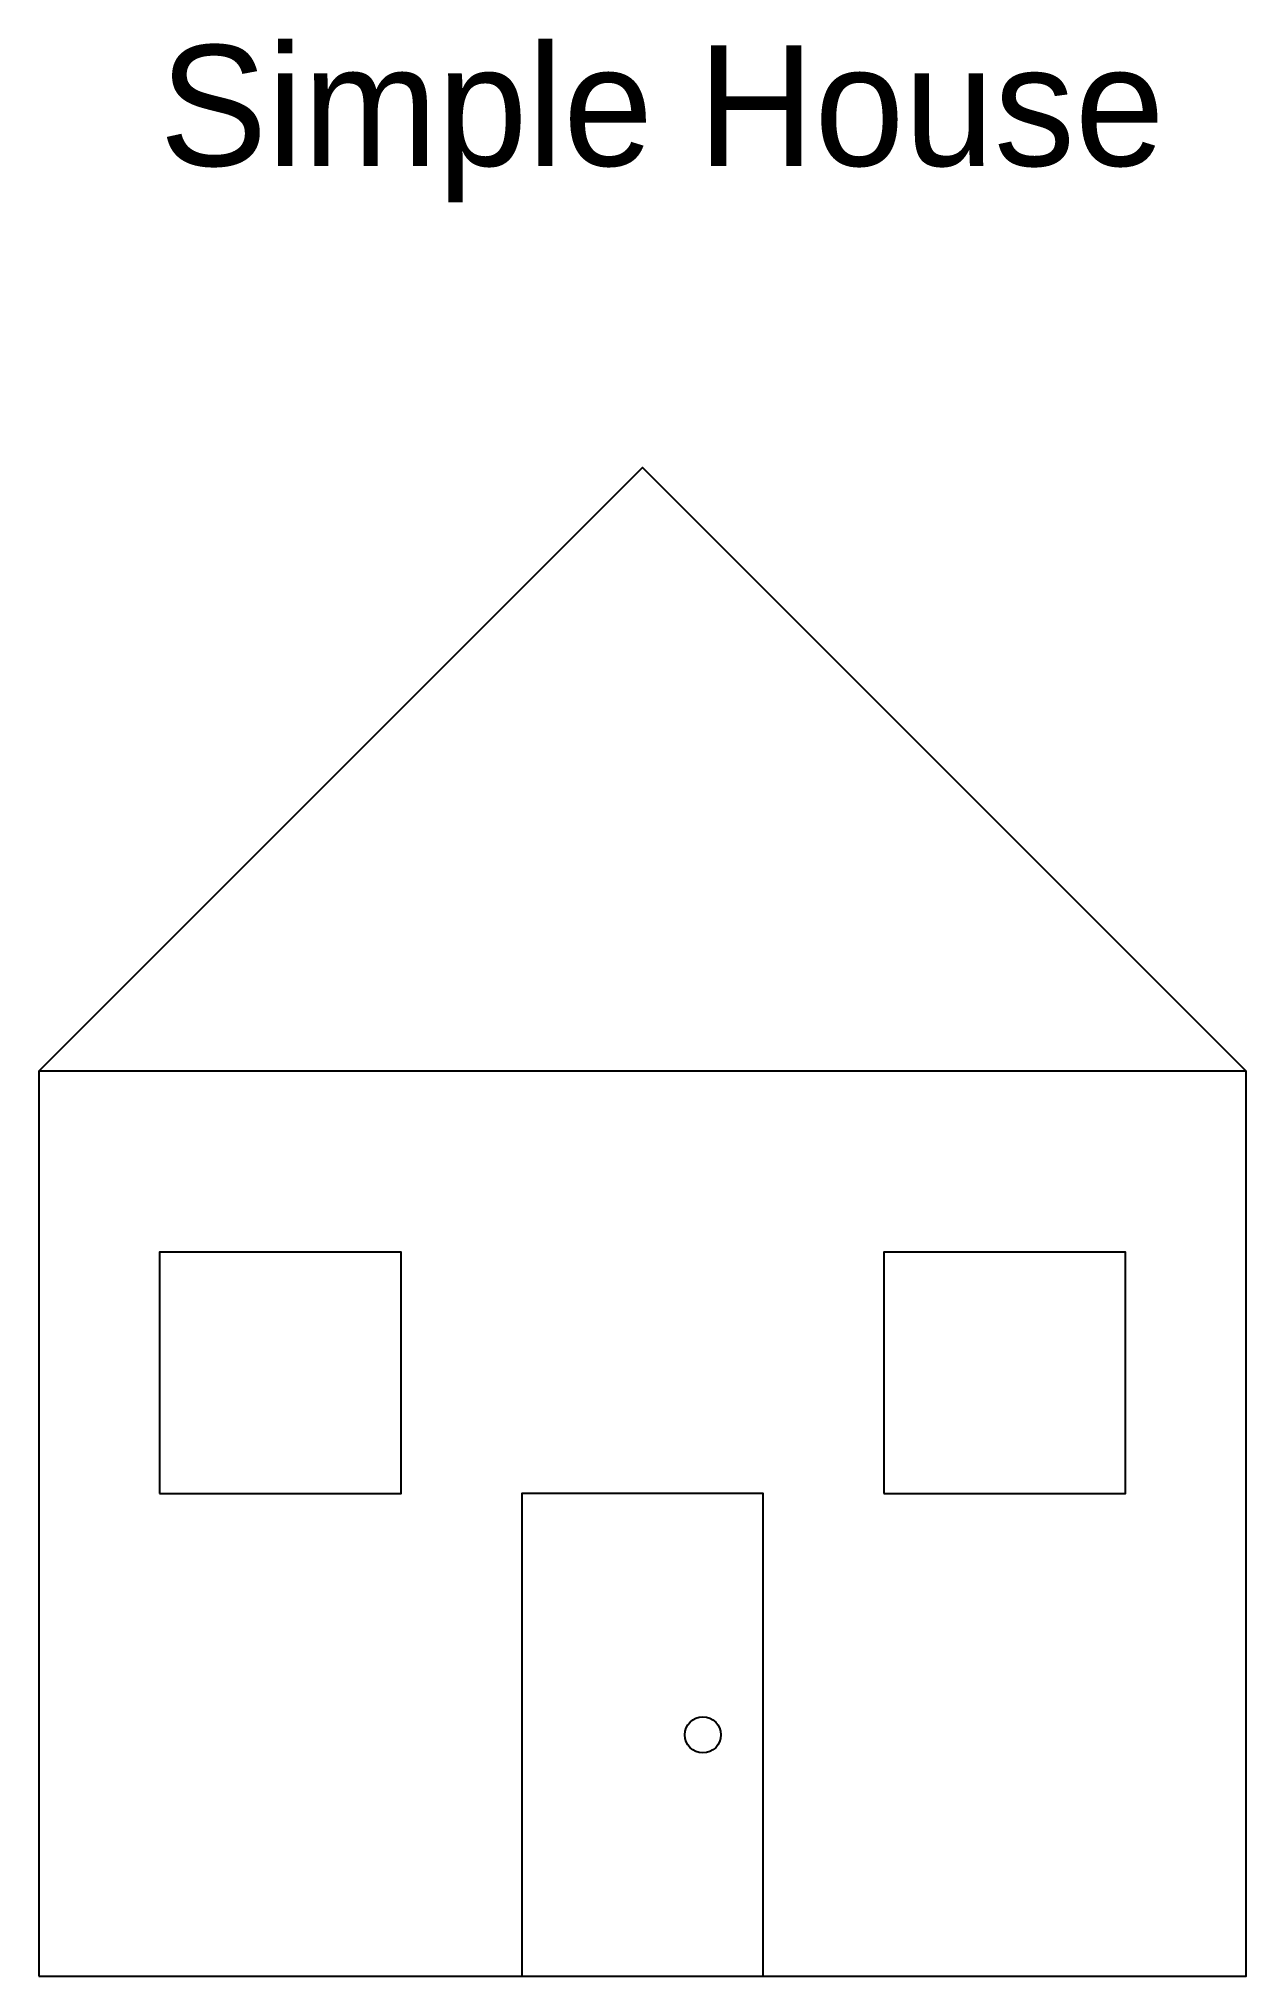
# Model space of a CAD drawing. Header units: metres. Extents: x 0 to 20, y 0 to 32.1.
import ezdxf

# ---------------------------------------------------------------- set-up
doc = ezdxf.new("R2010")
doc.units = ezdxf.units.M

msp = doc.modelspace()

# ---------------------------------------------------------------- linework, layer by layer
at = {"color": 1}
msp.add_lwpolyline([(0, 15), (10, 25), (20, 15), (0, 15)], dxfattribs=at)
at = {"color": 5}
msp.add_lwpolyline([(0, 0), (20, 0), (20, 15), (0, 15), (0, 0)], dxfattribs=at)
at = {"color": 4}
for points in [[(2, 8), (6, 8), (6, 12), (2, 12), (2, 8)], [(14, 8), (18, 8), (18, 12), (14, 12), (14, 8)]]:
    msp.add_lwpolyline(points, dxfattribs=at)
at = {"color": 2}
msp.add_lwpolyline([(8, 0), (12, 0), (12, 8), (8, 8), (8, 0)], dxfattribs=at)
at = {"color": 7}
msp.add_circle((11, 4), 0.3, dxfattribs=at)

# ---------------------------------------------------------------- texts
msp.add_text('Simple House', height=2, dxfattribs=at).set_placement((2, 30))

doc.saveas('drawing.dxf')
